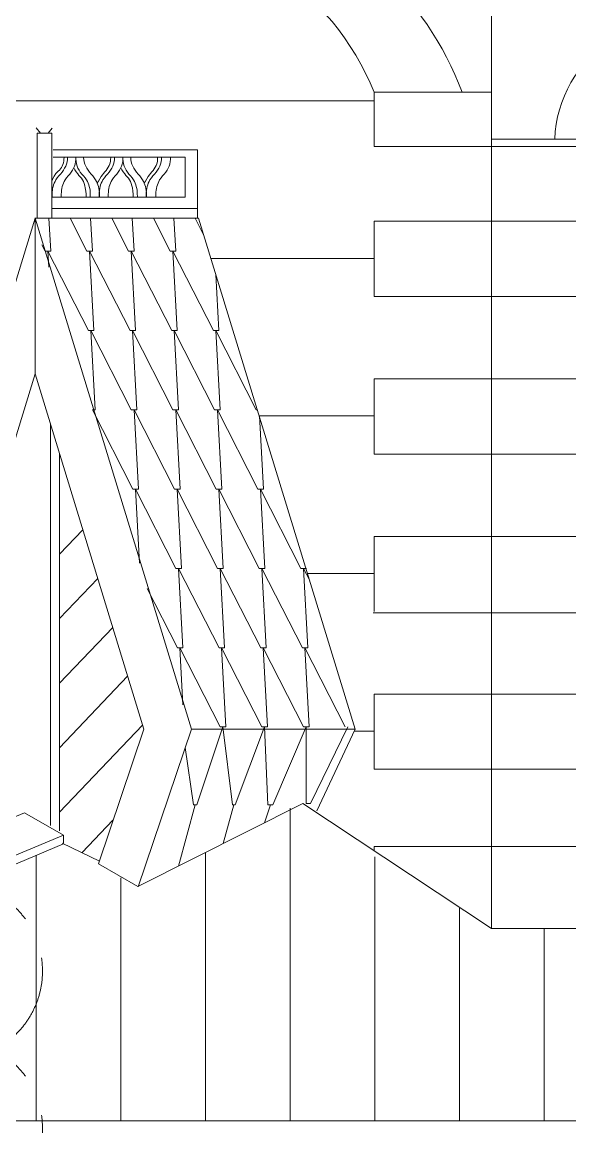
# Model space of a CAD drawing. Header units: millimetres. Extents: x 2399 to 111977, y 1313 to 59551.
# Drawn here: x 40561 to 41961, y 40216 to 43038 of the extents above; entities that cross this region are included whole.
import ezdxf

# ---------------------------------------------------------------- set-up
doc = ezdxf.new("R2010")
doc.units = ezdxf.units.MM
doc.linetypes.add('Невидимая', pattern=[391.222223, 282.222223, -109])
doc.layers.add('hatch1', color=7, linetype='Continuous', lineweight=20, true_color=0x6a6a6a)
doc.layers.add('main line', color=7, linetype='Continuous', lineweight=13)

msp = doc.modelspace()

# ---------------------------------------------------------------- linework, layer by layer
at = {"layer": 'hatch1', "color": 251, "linetype": 'Continuous', "lineweight": 20, "true_color": 0x6a6a6a}
for p, q in [((40629.9092, 42537.3894), (40634.5474, 42453.2929)), ((40726.6683, 42453.2929), (40683.8014, 42537.3894)), ((40736.3486, 42537.3894), (40740.9868, 42453.2929)), ((40833.1076, 42453.2929), (40790.2407, 42537.3894)), ((40842.7879, 42537.3894), (40847.4261, 42453.2929)), ((40939.547, 42453.2929), (40896.68, 42537.3894)), ((40949.2272, 42537.3894), (40953.8655, 42453.2929)), ((41026.484, 42491.5525), (41003.1194, 42537.3894)), ((40620.2289, 42453.2929), (40612.1089, 42469.2228)), ((40620.2289, 42453.2929), (40634.5474, 42453.2929)), ((40627.3882, 42453.2929), (40629.672, 42411.8842)), ((40730.6859, 42250.6432), (40627.3882, 42453.2929)), ((40726.6683, 42453.2929), (40740.9868, 42453.2929)), ((40733.8275, 42453.2929), (40745.0044, 42250.6432)), ((40837.1252, 42250.6432), (40733.8275, 42453.2929)), ((40833.1076, 42453.2929), (40847.4261, 42453.2929)), ((40840.2669, 42453.2929), (40851.4437, 42250.6432)), ((40943.5646, 42250.6432), (40840.2669, 42453.2929)), ((40939.547, 42453.2929), (40953.8655, 42453.2929)), ((40946.7062, 42453.2929), (40957.8831, 42250.6432)), ((41050.0039, 42250.6432), (40946.7062, 42453.2929)), ((41056.4269, 42393.7973), (41064.3224, 42250.6432)), ((40730.6859, 42250.6432), (40745.0044, 42250.6432)), ((40737.0643, 42250.6432), (40748.2412, 42047.9935)), ((40840.362, 42047.9935), (40737.0643, 42250.6432)), ((40837.1252, 42250.6432), (40851.4437, 42250.6432)), ((40843.5037, 42250.6432), (40854.6805, 42047.9935)), ((40946.8014, 42047.9935), (40843.5037, 42250.6432)), ((40943.5646, 42250.6432), (40957.8831, 42250.6432)), ((41053.2407, 42047.9935), (40949.943, 42250.6432)), ((40949.943, 42250.6432), (40961.1199, 42047.9935)), ((41050.0039, 42250.6432), (41064.3224, 42250.6432)), ((41056.3824, 42250.6432), (41067.5592, 42047.9935)), ((41159.6801, 42047.9935), (41056.3824, 42250.6432)), ((40741.1336, 42047.9935), (40748.2412, 42047.9935)), ((40844.3796, 41845.3438), (40741.2114, 42047.7396)), ((40840.362, 42047.9935), (40854.6805, 42047.9935)), ((40847.5213, 42047.9935), (40858.6981, 41845.3438)), ((40950.819, 41845.3438), (40847.5213, 42047.9935)), ((40946.8014, 42047.9935), (40961.1199, 42047.9935)), ((41057.2583, 41845.3438), (40953.9606, 42047.9935)), ((40953.9606, 42047.9935), (40965.1375, 41845.3438)), ((41053.2407, 42047.9935), (41067.5592, 42047.9935)), ((41060.4, 42047.9935), (41071.5768, 41845.3438)), ((41163.6977, 41845.3438), (41060.4, 42047.9935)), ((41159.6801, 42047.9935), (41161.269, 42047.9935)), ((41161.2487, 42048.3622), (41161.269, 42047.9935)), ((41167.7084, 42032.2352), (41178.0161, 41845.3438)), ((40844.3796, 41845.3438), (40858.6981, 41845.3438)), ((40850.7581, 41845.3438), (40861.2006, 41656.0085)), ((40954.0558, 41642.6941), (40850.7581, 41845.3438)), ((40950.819, 41845.3438), (40965.1375, 41845.3438)), ((41060.4951, 41642.6941), (40957.1974, 41845.3438)), ((40957.1974, 41845.3438), (40968.3743, 41642.6941)), ((41057.2583, 41845.3438), (41071.5768, 41845.3438)), ((41166.9345, 41642.6941), (41063.6368, 41845.3438)), ((41063.6368, 41845.3438), (41074.8136, 41642.6941)), ((41163.6977, 41845.3438), (41178.0161, 41845.3438)), ((41273.3738, 41642.6941), (41170.0761, 41845.3438)), ((41170.0761, 41845.3438), (41181.253, 41642.6941)), ((40954.0558, 41642.6941), (40968.3743, 41642.6941)), ((40961.215, 41642.6941), (40972.3919, 41440.0444)), ((41064.5127, 41440.0444), (40961.215, 41642.6941)), ((41060.4951, 41642.6941), (41074.8136, 41642.6941)), ((41067.6544, 41642.6941), (41078.8312, 41440.0444)), ((41170.9521, 41440.0444), (41067.6544, 41642.6941)), ((41166.9345, 41642.6941), (41181.253, 41642.6941)), ((41277.3914, 41440.0444), (41174.0937, 41642.6941)), ((41174.0937, 41642.6941), (41185.2706, 41440.0444)), ((41273.3738, 41642.6941), (41287.6923, 41642.6941)), ((41280.5331, 41642.6941), (41291.7099, 41440.0444)), ((41295.4686, 41613.3935), (41280.5331, 41642.6941)), ((40958.0734, 41440.0444), (40881.0935, 41591.0638)), ((40958.0734, 41440.0444), (40972.3919, 41440.0444)), ((40964.0716, 41440.0444), (40972.1354, 41293.8377)), ((41067.3693, 41237.3947), (40964.0716, 41440.0444)), ((41064.5127, 41440.0444), (41078.8312, 41440.0444)), ((41070.5109, 41440.0444), (41081.6877, 41237.3947)), ((41173.8086, 41237.3947), (41070.5109, 41440.0444)), ((41170.9521, 41440.0444), (41185.2706, 41440.0444)), ((41280.2479, 41237.3947), (41176.9502, 41440.0444)), ((41176.9502, 41440.0444), (41188.1271, 41237.3947)), ((41277.3914, 41440.0444), (41291.7099, 41440.0444)), ((41386.6873, 41237.3947), (41283.3896, 41440.0444)), ((41283.3896, 41440.0444), (41294.5664, 41237.3947)), ((41074.5285, 41237.3947), (41007.418, 41038.8841)), ((41067.3693, 41237.3947), (41081.6877, 41237.3947)), ((41074.5285, 41237.3947), (41098.7842, 41038.8841)), ((41180.9678, 41237.3947), (41105.8668, 41038.8841)), ((41173.8086, 41237.3947), (41188.1271, 41237.3947)), ((41189.4421, 41038.8841), (41180.9678, 41237.3947)), ((41287.4072, 41237.3947), (41202.1909, 41038.8841)), ((41280.2479, 41237.3947), (41294.5664, 41237.3947)), ((41287.4072, 41237.3947), (41287.4072, 41041.7074)), ((41298.4744, 41041.7074), (41393.8465, 41237.3947)), ((40998.9188, 41038.8841), (40978.1407, 41184.7369)), ((41003.1684, 41038.8841), (40961.13, 40881.9947)), ((40998.9188, 41038.8841), (41007.418, 41038.8841)), ((41102.3255, 41038.8841), (41074.7291, 40939.278)), ((41098.7842, 41038.8841), (41105.8668, 41038.8841)), ((41195.8165, 41038.8841), (41181.0881, 40992.9105)), ((41189.4421, 41038.8841), (41202.1909, 41038.8841)), ((41287.4072, 41041.7074), (41298.4744, 41041.7074))]:
    msp.add_line(p, q, dxfattribs=at)
at = {"layer": 'hatch1', "color": 251, "linetype": 'Невидимая', "lineweight": 20, "true_color": 0x6a6a6a}
for centre in [(40388.4624, 40613.5018), (40388.4624, 40212.0754)]:
    msp.add_arc(centre, 225, 296.7457516, 243.2542484, dxfattribs=at)
at = {"layer": 'hatch1', "color": 251, "linetype": 'Continuous', "lineweight": 20, "true_color": 0x6a6a6a}
for points, knots in [([(40668.5331, 42693.2187), (40668.5331, 42693.2187), (40668.5124, 42685.876), (40666.8595, 42678.7817), (40665.5387, 42673.1132), (40663.0867, 42667.7647), (40659.4475, 42663.2405), (40656.0537, 42659.0214), (40651.5371, 42655.8416), (40647.9709, 42651.7638), (40640.5154, 42643.239), (40637.4552, 42631.9188), (40637.4552, 42631.9188)], [0, 0, 0, 0, 1, 1, 1, 2, 2, 2, 3, 3, 3, 4, 4, 4, 4]), ([(40677.5816, 42693.2187), (40677.5816, 42693.2187), (40677.7812, 42683.9837), (40675.0064, 42675.357), (40672.6142, 42667.9201), (40668.1791, 42661.3524), (40663.361, 42655.1866), (40658.1487, 42648.5165), (40652.2496, 42642.3672), (40647.7379, 42635.2118), (40644.4896, 42630.06), (40642.1045, 42624.4346), (40640.5421, 42618.5478), (40638.8055, 42612.0048), (40638.0688, 42605.2432), (40637.891, 42598.4752), (40637.7933, 42594.7563), (40637.891, 42591.0353), (40637.891, 42591.0353)], [0, 0, 0, 0, 1, 1, 1, 2, 2, 2, 3, 3, 3, 4, 4, 4, 5, 5, 5, 6, 6, 6, 6]), ([(40698.4875, 42693.2187), (40698.4875, 42693.2187), (40699.222, 42684.2236), (40697.0962, 42675.6196), (40695.2537, 42668.162), (40691.3983, 42661.3841), (40686.8421, 42655.1866), (40681.8284, 42648.3667), (40675.7774, 42642.3388), (40671.2191, 42635.2118), (40667.937, 42630.0803), (40665.5776, 42624.4387), (40664.0232, 42618.5478), (40662.2962, 42612.0023), (40661.5499, 42605.2432), (40661.3721, 42598.4752), (40661.2745, 42594.7563), (40661.3721, 42591.0353), (40661.3721, 42591.0353)], [0, 0, 0, 0, 1, 1, 1, 2, 2, 2, 3, 3, 3, 4, 4, 4, 5, 5, 5, 6, 6, 6, 6]), ([(40698.4875, 42693.2187), (40698.4875, 42693.2187), (40698.2523, 42684.623), (40700.2121, 42676.3527), (40702.023, 42668.7107), (40705.5901, 42661.5992), (40710.1329, 42655.1866), (40715.0264, 42648.2791), (40721.1669, 42642.3216), (40725.756, 42635.2118), (40729.0596, 42630.0936), (40731.4015, 42624.4408), (40732.9518, 42618.5478), (40734.6741, 42612.001), (40735.4251, 42605.2432), (40735.6029, 42598.4752), (40735.7006, 42594.7563), (40735.6029, 42591.0353), (40735.6029, 42591.0353)], [0, 0, 0, 0, 1, 1, 1, 2, 2, 2, 3, 3, 3, 4, 4, 4, 5, 5, 5, 6, 6, 6, 6]), ([(40718.5148, 42693.2187), (40718.5148, 42693.2187), (40718.9663, 42683.9744), (40721.9687, 42675.357), (40724.5366, 42667.9866), (40728.8383, 42661.3704), (40733.6141, 42655.1866), (40738.7883, 42648.4868), (40744.7177, 42642.3625), (40749.2371, 42635.2118), (40752.491, 42630.0635), (40754.8706, 42624.4346), (40756.433, 42618.5478), (40758.1695, 42612.0048), (40758.9063, 42605.2432), (40759.0841, 42598.4752), (40759.1818, 42594.7563), (40759.0841, 42591.0353), (40759.0841, 42591.0353)], [0, 0, 0, 0, 1, 1, 1, 2, 2, 2, 3, 3, 3, 4, 4, 4, 5, 5, 5, 6, 6, 6, 6]), ([(40787.6031, 42693.2187), (40787.6031, 42693.2187), (40788.2295, 42684.6321), (40785.6903, 42676.6298), (40783.6842, 42670.3076), (40779.8116, 42664.8007), (40775.8013, 42659.5016), (40771.824, 42654.2462), (40767.4792, 42649.2682), (40763.6934, 42643.8737), (40758.0069, 42635.7706), (40753.5907, 42626.8721), (40753.5907, 42626.8721)], [0, 0, 0, 0, 1, 1, 1, 2, 2, 2, 3, 3, 3, 4, 4, 4, 4]), ([(40797.7327, 42693.2187), (40797.7327, 42693.2187), (40797.9323, 42683.9837), (40795.1574, 42675.357), (40792.7653, 42667.9201), (40788.3302, 42661.3524), (40783.512, 42655.1866), (40778.2998, 42648.5165), (40772.4007, 42642.3672), (40767.889, 42635.2118), (40764.6406, 42630.06), (40762.2556, 42624.4346), (40760.6932, 42618.5478), (40758.9566, 42612.0048), (40758.2198, 42605.2432), (40758.0421, 42598.4752), (40757.9444, 42594.7563), (40758.0421, 42591.0353), (40758.0421, 42591.0353)], [0, 0, 0, 0, 1, 1, 1, 2, 2, 2, 3, 3, 3, 4, 4, 4, 5, 5, 5, 6, 6, 6, 6]), ([(40818.6386, 42693.2187), (40818.6386, 42693.2187), (40819.3731, 42684.2236), (40817.2473, 42675.6196), (40815.4048, 42668.162), (40811.5494, 42661.3841), (40806.9932, 42655.1866), (40801.9794, 42648.3667), (40795.9285, 42642.3388), (40791.3702, 42635.2118), (40788.0881, 42630.0803), (40785.7287, 42624.4387), (40784.1743, 42618.5478), (40782.4472, 42612.0023), (40781.701, 42605.2432), (40781.5232, 42598.4752), (40781.4255, 42594.7563), (40781.5232, 42591.0353), (40781.5232, 42591.0353)], [0, 0, 0, 0, 1, 1, 1, 2, 2, 2, 3, 3, 3, 4, 4, 4, 5, 5, 5, 6, 6, 6, 6]), ([(40818.6386, 42693.2187), (40818.6386, 42693.2187), (40818.4034, 42684.623), (40820.3632, 42676.3527), (40822.1741, 42668.7107), (40825.7412, 42661.5992), (40830.284, 42655.1866), (40835.1774, 42648.2791), (40841.3179, 42642.3216), (40845.9071, 42635.2118), (40849.2107, 42630.0936), (40851.5526, 42624.4408), (40853.1029, 42618.5478), (40854.8251, 42612.001), (40855.5762, 42605.2432), (40855.754, 42598.4752), (40855.8517, 42594.7563), (40855.754, 42591.0353), (40855.754, 42591.0353)], [0, 0, 0, 0, 1, 1, 1, 2, 2, 2, 3, 3, 3, 4, 4, 4, 5, 5, 5, 6, 6, 6, 6]), ([(40838.6659, 42693.2187), (40838.6659, 42693.2187), (40839.1174, 42683.9744), (40842.1198, 42675.357), (40844.6877, 42667.9866), (40848.9894, 42661.3704), (40853.7652, 42655.1866), (40858.9394, 42648.4868), (40864.8688, 42642.3625), (40869.3882, 42635.2118), (40872.6421, 42630.0635), (40875.0217, 42624.4346), (40876.5841, 42618.5478), (40878.3206, 42612.0048), (40879.0574, 42605.2432), (40879.2352, 42598.4752), (40879.3328, 42594.7563), (40879.2352, 42591.0353), (40879.2352, 42591.0353)], [0, 0, 0, 0, 1, 1, 1, 2, 2, 2, 3, 3, 3, 4, 4, 4, 5, 5, 5, 6, 6, 6, 6]), ([(40907.6294, 42693.2187), (40907.6294, 42693.2187), (40908.2558, 42684.6321), (40905.7166, 42676.6298), (40903.7105, 42670.3076), (40899.8379, 42664.8007), (40895.8276, 42659.5016), (40891.8503, 42654.2462), (40887.5055, 42649.2682), (40883.7198, 42643.8737), (40878.0332, 42635.7706), (40873.617, 42626.8721), (40873.617, 42626.8721)], [0, 0, 0, 0, 1, 1, 1, 2, 2, 2, 3, 3, 3, 4, 4, 4, 4]), ([(40917.8838, 42693.2187), (40917.8838, 42693.2187), (40918.0833, 42683.9837), (40915.3085, 42675.357), (40912.9164, 42667.9201), (40908.4813, 42661.3524), (40903.6631, 42655.1866), (40898.4509, 42648.5165), (40892.5518, 42642.3672), (40888.0401, 42635.2118), (40884.7917, 42630.06), (40882.4066, 42624.4346), (40880.8442, 42618.5478), (40879.1077, 42612.0048), (40878.3709, 42605.2432), (40878.1931, 42598.4752), (40878.0955, 42594.7563), (40878.1931, 42591.0353), (40878.1931, 42591.0353)], [0, 0, 0, 0, 1, 1, 1, 2, 2, 2, 3, 3, 3, 4, 4, 4, 5, 5, 5, 6, 6, 6, 6]), ([(40940.0927, 42693.2187), (40940.0927, 42693.2187), (40940.8272, 42684.2236), (40938.7014, 42675.6196), (40936.8588, 42668.162), (40933.0035, 42661.3841), (40928.4472, 42655.1866), (40923.4335, 42648.3667), (40917.3826, 42642.3388), (40912.8242, 42635.2118), (40909.5422, 42630.0803), (40907.1828, 42624.4387), (40905.6284, 42618.5478), (40903.9013, 42612.0023), (40903.1551, 42605.2432), (40902.9773, 42598.4752), (40902.8796, 42594.7563), (40902.9773, 42591.0353), (40902.9773, 42591.0353)], [0, 0, 0, 0, 1, 1, 1, 2, 2, 2, 3, 3, 3, 4, 4, 4, 5, 5, 5, 6, 6, 6, 6]), ([(40693.3967, 42665.7363), (40693.3967, 42665.7363), (40697.5869, 42657.5252), (40703.3759, 42650.4381), (40707.4226, 42645.4842), (40712.2692, 42641.174), (40715.6495, 42635.7536), (40719.6048, 42629.4113), (40721.5824, 42622.0981), (40722.8822, 42614.7131), (40724.9488, 42602.9713), (40725.5123, 42591.0353), (40725.5123, 42591.0353)], [0, 0, 0, 0, 1, 1, 1, 2, 2, 2, 3, 3, 3, 4, 4, 4, 4]), ([(40813.5478, 42665.7363), (40813.5478, 42665.7363), (40817.7379, 42657.5252), (40823.527, 42650.4381), (40827.5736, 42645.4842), (40832.4203, 42641.174), (40835.8006, 42635.7536), (40839.7559, 42629.4113), (40841.7335, 42622.0981), (40843.0333, 42614.7131), (40845.0999, 42602.9713), (40845.6633, 42591.0353), (40845.6633, 42591.0353)], [0, 0, 0, 0, 1, 1, 1, 2, 2, 2, 3, 3, 3, 4, 4, 4, 4])]:
    msp.add_open_spline(points, degree=3, knots=knots, dxfattribs=at)
at = {"layer": 'main line', "color": 7, "linetype": 'Continuous', "lineweight": 13}
for p, q in [((41760.948, 43450.009), (41760.948, 40722.3835)), ((41460.948, 42720.8545), (41460.948, 42859.2118)), ((41460.948, 42859.2118), (41760.948, 42859.2118)), ((40542.9552, 42837.3752), (41460.948, 42837.3752)), ((40608.7874, 42754.7858), (40597.3028, 42768.2913)), ((40637.8818, 42767.5256), (40627.5457, 42754.7858)), ((40637.4552, 42754.7858), (40599.9092, 42754.7858)), ((40599.9092, 42754.7858), (40599.9092, 42537.3894)), ((40637.4552, 42537.3894), (40637.4552, 42754.7858)), ((41760.948, 42739.2235), (42115.2283, 42739.2235)), ((40640.9968, 42711.7676), (41009.7401, 42711.7676)), ((41009.7401, 42711.7676), (41009.7401, 42537.3894)), ((42060.948, 42720.8545), (41460.948, 42720.8545)), ((40640.6797, 42693.2187), (40931.6709, 42693.2187)), ((40640.6797, 42693.2187), (40931.6709, 42693.2187)), ((40640.6797, 42693.2187), (40931.6709, 42693.2187)), ((40640.6797, 42693.2187), (40927.3819, 42693.2187)), ((40640.6797, 42693.2187), (40714.4835, 42693.2187)), ((40640.6797, 42693.2187), (40977.6614, 42693.2187)), ((40977.6614, 42693.2187), (40977.6614, 42591.0528)), ((40638.933, 42591.0353), (40920.2869, 42591.0353)), ((40638.933, 42591.0353), (40977.6614, 42591.0353)), ((40638.933, 42591.0353), (40920.2869, 42591.0353)), ((40638.933, 42591.0353), (40920.2869, 42591.0353)), ((40638.933, 42591.0353), (40920.2869, 42591.0353)), ((40638.933, 42591.0353), (40920.2869, 42591.0353)), ((40638.933, 42591.0353), (40920.2869, 42591.0353)), ((40638.438, 42562.0756), (41009.7401, 42562.0756)), ((40638.438, 42562.0756), (40929.043, 42562.0756)), ((40194.6126, 41232.2053), (40594.3972, 42537.3894)), ((40593.8933, 42537.3894), (41012.444, 42537.3894)), ((40594.3972, 42139.5485), (40594.3972, 42537.3894)), ((40994.1817, 41232.2053), (40594.3972, 42537.3894)), ((41412.2285, 41232.2053), (41012.444, 42537.3894)), ((42060.948, 42529.3851), (41460.948, 42529.3851)), ((41460.948, 42337.1953), (41460.948, 42529.3851)), ((41043.866, 42434.8052), (41460.948, 42434.8052)), ((41460.948, 42337.1953), (42060.948, 42337.1953)), ((40316.4733, 41232.2053), (40594.3972, 42139.5485)), ((40872.321, 41232.2053), (40594.3972, 42139.5485)), ((42060.948, 42126.8152), (41460.948, 42126.8152)), ((41460.948, 41934.6253), (41460.948, 42126.8152)), ((41167.1753, 42032.2352), (41460.948, 42032.2352)), ((40633.6622, 42011.3591), (40633.6622, 40985.9204)), ((40657.2395, 41934.3858), (40657.2395, 40972.308)), ((41460.948, 41934.6253), (42060.948, 41934.6253)), ((40716.3464, 41741.4187), (40657.2395, 41679.2656)), ((41460.948, 41532.0554), (41460.948, 41724.2452)), ((42060.948, 41724.2452), (41460.948, 41724.2452)), ((40754.5541, 41616.6812), (40657.2395, 41514.3512)), ((41290.4845, 41629.6653), (41460.948, 41629.6653)), ((41458.6287, 41529.3666), (42060.948, 41529.3666)), ((40792.7618, 41491.9437), (40657.2395, 41349.4368)), ((40830.9695, 41367.2062), (40657.2395, 41184.5224)), ((41460.948, 41129.4854), (41460.948, 41321.6752)), ((42060.948, 41321.6752), (41460.948, 41321.6752)), ((40869.1773, 41242.4688), (40657.2395, 41019.6081)), ((40872.321, 41232.2053), (40756.6242, 40887.6225)), ((40994.1817, 41232.2053), (40858.0222, 40829.2843)), ((40994.1817, 41232.2053), (41412.2285, 41232.2053)), ((41412.2285, 41232.2053), (41314.7872, 41023.1556)), ((41409.8466, 41227.0953), (41460.948, 41227.0953)), ((41460.948, 41129.4854), (42060.948, 41129.4854)), ((41287.8144, 41045.73), (41287.4072, 41045.5709)), ((40567.8081, 41018.2337), (38794.9629, 40271.6899)), ((40667.1062, 40960.9039), (40567.5831, 41018.3636)), ((41279.0167, 41042.2918), (40857.1704, 40829.5722)), ((41246.5741, 40231.4363), (41246.5741, 41029.613)), ((41760.948, 40722.3835), (41279.0167, 41042.2918)), ((40793.5399, 40999.0774), (40714.5672, 40916.7366)), ((40667.1062, 40960.8807), (38924.1302, 40231.4363)), ((40667.1062, 40960.9039), (40667.1062, 40940.4531)), ((40667.1062, 40938.4306), (38976.567, 40231.4363)), ((40758.8794, 40894.3394), (40663.6031, 40940.4531)), ((41460.948, 40921.525), (41460.948, 40931.8913)), ((42060.948, 40931.8913), (41460.948, 40931.8913)), ((40597.627, 40231.4363), (40597.627, 40909.374)), ((41030.2584, 40231.4363), (41030.2584, 40916.8533)), ((41462.8898, 40231.4363), (41462.8898, 40905.6352)), ((40756.6242, 40887.6225), (40857.1704, 40829.5722)), ((40813.9427, 40231.4363), (40813.9427, 40851.774)), ((41679.2055, 40231.4363), (41679.2055, 40774.1144)), ((41760.948, 40722.3835), (42395.0118, 40722.3835)), ((41895.5211, 40231.4363), (41895.5211, 40722.3835)), ((38801.5102, 40231.4363), (42078.7329, 40231.4363))]:
    msp.add_line(p, q, dxfattribs=at)
for centre, radius, start, end in [((40816.1591, 42596.6803), 696.1864, 22.1541339, 56.8935345), ((40895.9879, 42559.072), 844.8013, 20.8105212, 47.2916958), ((42229.5138, 42730.2744), 307.1806, 121.6694391, 178.3305609)]:
    msp.add_arc(centre, radius, start, end, dxfattribs=at)

doc.saveas('drawing.dxf')
